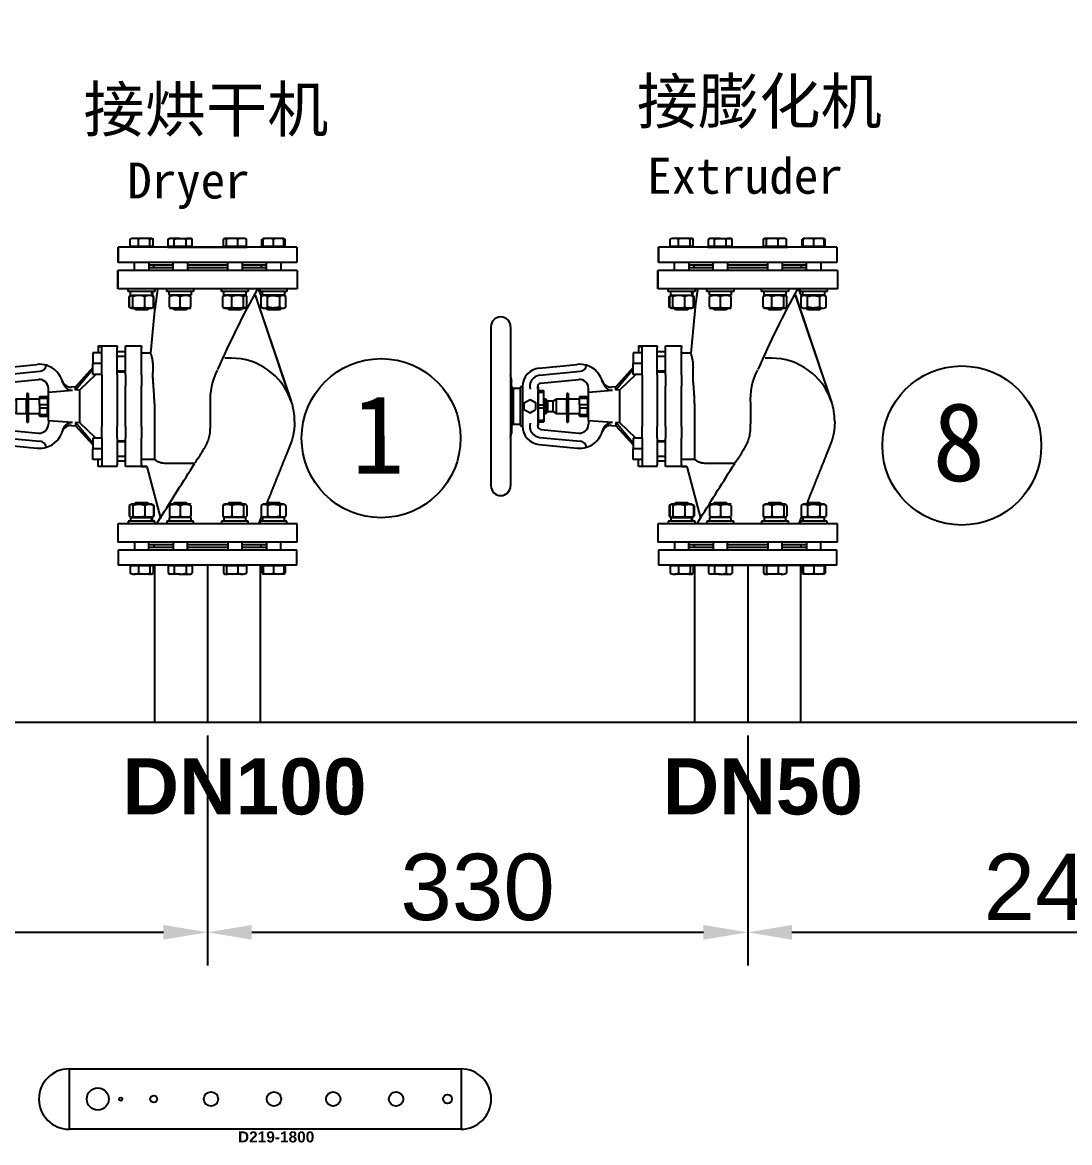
# Model space of a CAD drawing. Extents: x -681219 to -550379, y -242630 to -158199.
# Drawn here: x -663761 to -659022, y -169611 to -164543 of the extents above; entities that cross this region are included whole.
import ezdxf
from ezdxf.enums import TextEntityAlignment as Align

# ---------------------------------------------------------------- set-up
doc = ezdxf.new("R2010")
doc.units = 0
doc.header["$LTSCALE"] = 1000
doc.layers.get('0').update_dxf_attribs({"linetype": 'CONTINUOUS'})
doc.layers.get('Defpoints').update_dxf_attribs({"linetype": 'CONTINUOUS'})
for name, color, linetype in [('______', 7, 'CONTINUOUS'), ('TEXT', 7, 'CONTINUOUS'), ('标注', 255, 'CONTINUOUS')]:
    doc.layers.add(name, color=color, linetype=linetype)
doc.styles.add('HZ', font='SIMPLEX.shx', dxfattribs={"width": 0.7, "height": 120, "bigfont": 'HZTXT.shx'})
doc.styles.add('SEACAD_Arial', font='arial.ttf')
doc.styles.add('SEACAD_ArialB', font='arialbd.ttf')
doc.dimstyles.get("Standard").update_dxf_attribs({"dimtxt": 0.18, "dimasz": 0.18, "dimexe": 0.18, "dimexo": 0.0625, "dimgap": 0.09, "dimtad": 0, "dimtih": 1, "dimtoh": 1, "dimdec": 4, "dimzin": 0, "dimdsep": 46, "dimtxsty": 'Standard', "dimcen": 0.09, "dimadec": 0, "dimazin": 0, "dimtfac": 1, "dimtdec": 4, "dimtofl": 0, "dimtmove": 0, "dimatfit": 3, "dimfxl": 0, "dimtolj": 1, "dimtzin": 0, "dimarcsym": 0})
doc.dimstyles.new('机械50', dxfattribs={"dimscale": 0, "dimtxt": 3, "dimasz": 90, "dimexe": 150, "dimexo": 60, "dimgap": 25, "dimtad": 1, "dimtoh": 1, "dimdec": 0, "dimzin": 0, "dimdsep": 46, "dimtxsty": 'HZ', "dimcen": 0.09, "dimclrd": 256, "dimclre": 256, "dimclrt": 256, "dimadec": 0, "dimazin": 0, "dimtfac": 1, "dimtdec": 0, "dimtofl": 0, "dimtmove": 0, "dimatfit": 3, "dimfxl": 0, "dimtolj": 1, "dimtzin": 0, "dimlwd": 25, "dimlwe": 25, "dimarcsym": 0})

# ---------------------------------------------------------------- blocks, each defined once
blk = doc.blocks.new('FQG5')
at = {"color": 1}
for p, q in [((-290415.1, -68660.6), (-288641.1, -68660.6)), ((-290415.1, -68660.6), (-290415.1, -68933.6)), ((-288641.1, -68660.6), (-288641.1, -68933.6)), ((-288641.1, -68933.6), (-290415.1, -68933.6))]:
    blk.add_line(p, q, dxfattribs=at)
for centre, radius in [((-290284.9, -68797.1), 50), ((-289772.6, -68797.1), 32.5), ((-289487.9, -68797.1), 32.5), ((-289219.7, -68797.1), 32.5), ((-288935, -68797.1), 32.5), ((-290181.4, -68797.1), 7.5), ((-290031.9, -68797.1), 16), ((-288702.2, -68797.1), 20)]:
    blk.add_circle(centre, radius, dxfattribs=at)
for centre, start, end in [((-290415.1, -68797.1), 90, 270), ((-288641.1, -68797.1), 270, 90)]:
    blk.add_arc(centre, 136.5, start, end, dxfattribs=at)
at = {"color": 1, "style": 'SEACAD_ArialB'}
blk.add_attdef('分汽缸', (-289650.8, -68993.5), '', height=50, dxfattribs=at)
blk = doc.blocks.new('*D35')
at = {"layer": 'Defpoints', "color": 0, "transparency": 16777216}
for p in [(-662923.6, -167709.3), (-665691.8, -167836.5), (-662923.6, -168660.1)]:
    blk.add_point(p, dxfattribs=at)
at = {"layer": '标注', "color": 2, "lineweight": 25, "transparency": 16777216}
for p, q in [((-662923.6, -167769.3), (-662923.6, -168810.1)), ((-665691.8, -167896.5), (-665691.8, -168810.1)), ((-665491.8, -168660.1), (-663123.6, -168660.1))]:
    blk.add_line(p, q, dxfattribs=at)
at = {"layer": '标注', "color": 2, "transparency": 16777216}
for points in [[(-665491.8, -168626.8), (-665491.8, -168693.4), (-665691.8, -168660.1)], [(-663123.6, -168626.8), (-663123.6, -168693.4), (-662923.6, -168660.1)]]:
    blk.add_solid(points, dxfattribs=at)
at = {"layer": '标注', "color": 2, "transparency": 16777216, "insert": (-664307.7, -168456.9), "char_height": 300, "attachment_point": 5, "style": 'SEACAD_Arial'}
blk.add_mtext('\\A1;290', dxfattribs=at)
blk = doc.blocks.new('*D36')
at = {"layer": 'Defpoints', "color": 0, "transparency": 16777216}
for p in [(-662923.6, -167709.3), (-660479.1, -167709.3), (-660479.1, -168660.1)]:
    blk.add_point(p, dxfattribs=at)
at = {"layer": '标注', "color": 2, "lineweight": 25, "transparency": 16777216}
for p, q in [((-662923.6, -167769.3), (-662923.6, -168810.1)), ((-660479.1, -167769.3), (-660479.1, -168810.1)), ((-662723.6, -168660.1), (-660679.1, -168660.1))]:
    blk.add_line(p, q, dxfattribs=at)
at = {"layer": '标注', "color": 2, "transparency": 16777216}
for points in [[(-662723.6, -168626.8), (-662723.6, -168693.4), (-662923.6, -168660.1)], [(-660679.1, -168626.8), (-660679.1, -168693.4), (-660479.1, -168660.1)]]:
    blk.add_solid(points, dxfattribs=at)
at = {"layer": '标注', "color": 2, "transparency": 16777216, "insert": (-661701.4, -168456.8), "char_height": 300, "attachment_point": 5, "style": 'SEACAD_Arial'}
blk.add_mtext('\\A1;330', dxfattribs=at)
blk = doc.blocks.new('*D37')
at = {"layer": 'Defpoints', "color": 0, "transparency": 16777216}
for p in [(-660479.1, -167709.3), (-657644.4, -167709.3), (-657644.4, -168660.1)]:
    blk.add_point(p, dxfattribs=at)
at = {"layer": '标注', "color": 2, "lineweight": 25, "transparency": 16777216}
for p, q in [((-660479.1, -167769.3), (-660479.1, -168810.1)), ((-657644.4, -167769.3), (-657644.4, -168810.1)), ((-660279.1, -168660.1), (-657844.4, -168660.1))]:
    blk.add_line(p, q, dxfattribs=at)
at = {"layer": '标注', "color": 2, "transparency": 16777216}
for points in [[(-660279.1, -168626.8), (-660279.1, -168693.4), (-660479.1, -168660.1)], [(-657844.4, -168626.8), (-657844.4, -168693.4), (-657644.4, -168660.1)]]:
    blk.add_solid(points, dxfattribs=at)
at = {"layer": '标注', "color": 2, "transparency": 16777216, "insert": (-659061.8, -168456.9), "char_height": 300, "attachment_point": 5, "style": 'SEACAD_Arial'}
blk.add_mtext('\\A1;240', dxfattribs=at)
blk = doc.blocks.new('A$C6E4F0418')
at = {"layer": '______', "color": 0, "linetype": 'Continuous'}
for p, q in [((-219.3, 901.1), (-219.3, 921.7)), ((-157.4, 924.3), (-207.3, 924.3)), ((-195.4, 901.1), (-195.4, 921.7)), ((-162.8, 901.1), (-162.8, 921.7)), ((-154, 901.1), (-154, 921.7)), ((-111.1, 921.7), (-106.6, 924.3)), ((-111.1, 901.1), (-111.1, 921.7)), ((-77.3, 924.3), (-106.6, 924.3)), ((-94.2, 901.1), (-94.2, 921.7)), ((-77.3, 924.3), (-48.1, 924.3)), ((-60.4, 901.1), (-60.4, 921.7)), ((-48.1, 924.3), (-43.5, 921.7)), ((-43.5, 901.1), (-43.5, 921.7)), ((44.7, 901.1), (44.7, 921.7)), ((98, 924.3), (48.1, 924.3)), ((53.4, 901.1), (53.4, 921.7)), ((86.1, 901.1), (86.1, 921.7)), ((109.9, 901.1), (109.9, 921.7)), ((154, 901.1), (154, 921.7)), ((215.9, 924.3), (157.4, 924.3)), ((157.4, 924.3), (157.4, 921.7)), ((157.4, 901.1), (157.4, 921.7)), ((186.7, 901.1), (186.7, 921.7)), ((215.9, 921.7), (215.9, 924.3)), ((215.9, 901.1), (215.9, 921.7)), ((219.3, 901.1), (219.3, 921.7)), ((-252.6, 899.1), (-252.6, 856.1)), ((252.6, 899.1), (-252.6, 899.1)), ((-252.6, 856.1), (-252.6, 899.1)), ((-195.4, 901.1), (-219.3, 901.1)), ((-215.1, 899.1), (-215.1, 901.1)), ((-162.8, 901.1), (-195.4, 901.1)), ((-154, 901.1), (-162.8, 901.1)), ((-158.2, 901.1), (-158.2, 899.1)), ((-112.4, 899.1), (112.4, 899.1)), ((-94.2, 901.1), (-111.1, 901.1)), ((-105.7, 899.1), (-105.7, 901.1)), ((-60.4, 901.1), (-94.2, 901.1)), ((-43.5, 901.1), (-60.4, 901.1)), ((-48.9, 901.1), (-48.9, 899.1)), ((53.4, 901.1), (44.7, 901.1)), ((48.9, 899.1), (48.9, 901.1)), ((86.1, 901.1), (53.4, 901.1)), ((109.9, 901.1), (86.1, 901.1)), ((105.7, 901.1), (105.7, 899.1)), ((157.4, 901.1), (154, 901.1)), ((186.7, 901.1), (157.4, 901.1)), ((158.2, 899.1), (158.2, 901.1)), ((215.9, 901.1), (186.7, 901.1)), ((215.1, 901.1), (215.1, 899.1)), ((219.3, 901.1), (215.9, 901.1)), ((252.6, 899.1), (252.6, 856.1)), ((252.6, 856.1), (-252.6, 856.1)), ((-206.9, 833.4), (-206.9, 856.1)), ((-166.5, 856.1), (-166.5, 833.4)), ((-97.5, 833.4), (-97.5, 856.1)), ((-57.1, 856.1), (-57.1, 833.4)), ((57.1, 833.4), (57.1, 856.1)), ((97.5, 856.1), (97.5, 833.4)), ((166.5, 833.4), (166.5, 856.1)), ((206.9, 856.1), (206.9, 833.4)), ((-253.8, 833.4), (-253.8, 781.6)), ((253.8, 833.4), (-253.8, 833.4)), ((-253.8, 781.6), (-253.8, 833.4)), ((-97.5, 848.6), (-166.5, 848.6)), ((-97.5, 841), (-166.5, 841)), ((-151.5, 841), (-151.5, 848.6)), ((57.1, 848.6), (-57.1, 848.6)), ((57.1, 841), (-57.1, 841)), ((166.5, 848.6), (97.5, 848.6)), ((166.5, 841), (97.5, 841)), ((151.5, 848.6), (151.5, 841)), ((253.8, 833.4), (253.8, 781.6)), ((253.8, 781.6), (-253.8, 781.6)), ((-224.5, 774.1), (-224.5, 781.6)), ((-148.8, 774.1), (-224.5, 774.1)), ((-221.7, 759.9), (-218.4, 761.8)), ((-218.4, 761.8), (-215.1, 763.7)), ((-217.5, 763.7), (-217.5, 774.1)), ((-217.5, 763.7), (-156.2, 763.7)), ((-158.2, 763.7), (-155, 761.8)), ((-156.2, 763.7), (-156, 763.7)), ((-155.9, 774.1), (-155.9, 766.2)), ((-155.9, 766.2), (-155.9, 763.7)), ((-153.8, 761.1), (-151.7, 759.9)), ((-148.8, 781.6), (-148.8, 774.1)), ((-115.2, 774.1), (-115.2, 781.6)), ((-39.4, 774.1), (-115.2, 774.1)), ((-108.1, 763.7), (-108.1, 774.1)), ((-46.5, 763.7), (-108.1, 763.7)), ((-107.6, 762.6), (-105.7, 763.7)), ((-48.9, 763.7), (-47, 762.6)), ((-46.5, 774.1), (-46.5, 763.7)), ((-39.4, 781.6), (-39.4, 774.1)), ((39.4, 774.1), (39.4, 781.6)), ((115.2, 774.1), (39.4, 774.1)), ((45.7, 761.9), (48.9, 763.7)), ((46.5, 763.7), (46.5, 774.1)), ((108.1, 763.7), (46.5, 763.7)), ((105.7, 763.7), (108.9, 761.9)), ((108.1, 774.1), (108.1, 763.7)), ((115.2, 781.6), (115.2, 774.1)), ((134.9, 763.6), (236.4, 464)), ((236.8, 464.1), (135.3, 763.6)), ((148.8, 774.1), (148.8, 781.6)), ((224.5, 774.1), (148.8, 774.1)), ((151.7, 759.9), (158.2, 763.7)), ((155.9, 763.7), (155.9, 774.1)), ((217.5, 763.7), (155.9, 763.7)), ((215.1, 763.7), (221.7, 759.9)), ((217.5, 774.1), (217.5, 763.7)), ((224.5, 781.6), (224.5, 774.1)), ((-221.7, 730.1), (-221.7, 759.9)), ((-218.3, 728.2), (-221.7, 730.1)), ((-220.5, 730.1), (-220.5, 759.9)), ((-211.4, 730.1), (-211.4, 759.9)), ((-177.6, 730.1), (-177.6, 759.9)), ((-147.9, 740.2), (-161.2, 599.8)), ((-151.7, 730.1), (-153.8, 728.9)), ((-152.9, 730.1), (-152.9, 759.9)), ((-151.7, 730.1), (-151.7, 759.9)), ((-107.6, 730.1), (-107.6, 759.9)), ((-77.3, 730.1), (-77.3, 759.9)), ((-47, 730.1), (-47, 759.9)), ((43.5, 730.1), (43.5, 759.9)), ((68.3, 730.1), (68.3, 759.9)), ((102.1, 730.1), (102.1, 759.9)), ((111.1, 730.1), (111.1, 759.9)), ((151.7, 730.1), (151.7, 759.9)), ((158.2, 726.3), (151.7, 730.1)), ((169.2, 730.1), (169.2, 759.9)), ((204.2, 730.1), (204.2, 759.9)), ((221.7, 730.1), (215.1, 726.3)), ((221.7, 730.1), (221.7, 759.9)), ((-215.1, 726.3), (-218.3, 728.2)), ((-158.2, 726.3), (-215.1, 726.3)), ((-206.9, 725.1), (-206.9, 726.3)), ((-166.5, 725.1), (-206.9, 725.1)), ((-204, 722.3), (-206.9, 725.1)), ((-169.3, 722.3), (-204, 722.3)), ((-166.5, 725.1), (-169.3, 722.3)), ((-166.5, 726.3), (-166.5, 725.1)), ((-155.1, 728.2), (-158.2, 726.3)), ((-105.7, 726.3), (-107.6, 727.4)), ((-48.9, 726.3), (-105.7, 726.3)), ((-97.5, 725.1), (-97.5, 726.3)), ((-57.1, 725.1), (-97.5, 725.1)), ((-94.7, 722.3), (-97.5, 725.1)), ((-59.9, 722.3), (-94.7, 722.3)), ((-57.1, 725.1), (-59.9, 722.3)), ((-57.1, 726.3), (-57.1, 725.1)), ((-47, 727.4), (-48.9, 726.3)), ((48.9, 726.3), (45.6, 728.2)), ((105.7, 726.3), (48.9, 726.3)), ((57.1, 725.1), (57.1, 726.3)), ((97.5, 725.1), (57.1, 725.1)), ((59.9, 722.3), (57.1, 725.1)), ((94.7, 722.3), (59.9, 722.3)), ((97.5, 725.1), (94.7, 722.3)), ((97.5, 726.3), (97.5, 725.1)), ((109, 728.2), (105.7, 726.3)), ((215.1, 726.3), (158.2, 726.3)), ((166.5, 725.1), (166.5, 726.3)), ((206.9, 725.1), (166.5, 725.1)), ((169.3, 722.3), (166.5, 725.1)), ((204, 722.3), (169.3, 722.3)), ((206.9, 725.1), (204, 722.3)), ((206.9, 726.3), (206.9, 725.1)), ((-726.1, 674.3), (-726.1, 224.8)), ((-670.5, 674.3), (-670.5, 224.8)), ((-308.9, 620.1), (-255.8, 620.1)), ((-308.9, 620.1), (-308.9, 619)), ((-308.9, 619), (-298.8, 619)), ((-308.9, 619), (-308.9, 600.4)), ((-298.8, 615.5), (-298.8, 619)), ((-298.8, 538.7), (-298.8, 615.5)), ((-255.8, 620.1), (-255.8, 615.5)), ((-255.8, 538.7), (-255.8, 615.5)), ((-232.3, 603.6), (-255.8, 603.6)), ((-232.3, 620.1), (-186.9, 620.1)), ((-232.3, 615.5), (-232.3, 620.1)), ((-232.3, 538.7), (-232.3, 615.5)), ((-186.9, 620.1), (-186.9, 615.5)), ((-186.9, 538.7), (-186.9, 615.5)), ((-298.8, 600.4), (-324, 600.4)), ((-324, 600.4), (-324, 570.1)), ((-232.3, 590.3), (-255.8, 590.3)), ((-161.2, 599.8), (-186.9, 599.8)), ((66.9, 585.5), (49.3, 585.5)), ((-589.6, 557.5), (-482.1, 567.9)), ((-587.7, 537.4), (-473.9, 548.4)), ((-324, 559), (-373.1, 504.4)), ((-324, 554), (-373.1, 495.3)), ((-316.1, 539.8), (-361.4, 496.1)), ((-298.8, 570.1), (-324, 570.1)), ((-324, 539.8), (-324, 570.1)), ((-298.8, 539.8), (-324, 539.8)), ((-298.8, 538.7), (-298.8, 506.8)), ((-255.8, 549.9), (-232.3, 549.9)), ((-255.8, 547.1), (-232.3, 547.1)), ((-255.8, 538.7), (-255.8, 506.8)), ((-232.3, 538.7), (-232.3, 506.8)), ((-186.9, 538.7), (-186.9, 506.8)), ((-668, 525.8), (-670.5, 537.7)), ((-670.5, 532), (-668, 519.6)), ((-670.5, 519), (-668, 519)), ((-668, 519.6), (-668, 525.8)), ((-668, 519), (-668, 519.6)), ((-668, 479.8), (-668, 519)), ((-585.5, 514.8), (-478, 525.2)), ((-670.5, 479.8), (-668, 479.8)), ((-662.9, 500.1), (-668, 505.1)), ((-668, 479.8), (-668, 479.8)), ((-668, 479.8), (-668, 419.3)), ((-662.9, 500.1), (-662.9, 399)), ((-642.2, 500.1), (-662.9, 500.1)), ((-637.2, 506.4), (-642.2, 503.7)), ((-642.2, 395.4), (-642.2, 503.7)), ((-637.2, 506.4), (-637.2, 392.7)), ((-593.5, 505.6), (-593.5, 506.4)), ((-593.5, 495.4), (-593.5, 403.7)), ((-591.9, 398.2), (-591.9, 500.9)), ((-591.9, 493.7), (-576.7, 493.7)), ((-591.9, 489.2), (-576.7, 489.2)), ((-576.7, 489.2), (-576.7, 493.7)), ((-576.7, 454.1), (-576.7, 489.2)), ((-511.2, 485.8), (-511.2, 484)), ((-507.4, 485.8), (-511.2, 485.8)), ((-511.2, 484), (-511.2, 404.3)), ((-507.4, 485.8), (-507.4, 484)), ((-507.4, 484), (-507.4, 404.3)), ((-475.5, 477.3), (-475.5, 472.5)), ((-475.5, 477.3), (-452.8, 477.3)), ((-452.8, 477.3), (-452.8, 472.5)), ((-450.3, 477.3), (-452.8, 477.3)), ((-450.3, 489.9), (-450.3, 500.1)), ((-450.3, 489.9), (-382, 494.7)), ((-450.3, 409.1), (-450.3, 489.9)), ((-373.1, 504.4), (-385.3, 503.7)), ((-373.1, 495.3), (-373.1, 504.4)), ((-361.4, 496.1), (-373.1, 495.3)), ((-361.4, 403), (-361.4, 496.1)), ((-298.8, 506.8), (-298.8, 392.3)), ((-255.8, 506.8), (-255.8, 392.3)), ((-232.3, 392.3), (-232.3, 506.8)), ((-186.9, 392.3), (-186.9, 506.8)), ((-632, 459), (-615.6, 468.5)), ((-632, 440.1), (-632, 459)), ((-615.6, 468.5), (-599.1, 459)), ((-599.1, 440.1), (-599.1, 459)), ((-591.9, 454.1), (-576.7, 454.1)), ((-591.9, 445), (-576.7, 445)), ((-571.1, 469.7), (-576.7, 469.7)), ((-576.7, 454.1), (-576.7, 445)), ((-576.7, 445), (-576.7, 409.9)), ((-571.1, 429.3), (-571.1, 469.7)), ((-565.4, 464.1), (-571.1, 469.7)), ((-565.4, 435), (-565.4, 464.1)), ((-550.6, 464.1), (-565.4, 464.1)), ((-540.8, 469.7), (-550.6, 464.1)), ((-550.6, 435), (-550.6, 464.1)), ((-540.8, 429.3), (-540.8, 469.7)), ((-511.6, 469.7), (-540.8, 469.7)), ((-511.6, 429.3), (-511.6, 469.7)), ((-511.2, 466), (-511.6, 466)), ((-475.5, 469.7), (-507.4, 469.7)), ((-475.5, 454.4), (-475.5, 472.5)), ((-475.5, 472.5), (-452.8, 472.5)), ((-475.5, 454.4), (-475.5, 444.7)), ((-475.5, 454.4), (-452.8, 454.4)), ((-475.5, 444.7), (-475.5, 426.6)), ((-475.5, 444.7), (-452.8, 444.7)), ((-452.8, 472.5), (-452.8, 463.4)), ((-452.8, 463.4), (-452.8, 454.4)), ((-452.8, 454.4), (-452.8, 444.7)), ((-452.8, 435.7), (-452.8, 444.7)), ((-150.3, 457.6), (-150.3, 299.6)), ((7.6, 456.3), (7.6, 405.7)), ((-670.5, 419.2), (-668, 419.2)), ((-668, 419.2), (-668, 419.3)), ((-668, 419.2), (-668, 380.1)), ((-632, 440.1), (-615.6, 430.6)), ((-615.6, 430.6), (-599.1, 440.1)), ((-576.7, 429.3), (-571.1, 429.3)), ((-571.1, 429.3), (-565.4, 435)), ((-565.4, 435), (-550.6, 435)), ((-550.6, 435), (-540.8, 429.3)), ((-540.8, 429.3), (-511.6, 429.3)), ((-511.6, 433.1), (-511.2, 433.1)), ((-507.4, 429.3), (-475.5, 429.3)), ((-475.5, 421.8), (-475.5, 426.6)), ((-475.5, 426.6), (-452.8, 426.6)), ((-475.5, 421.8), (-452.8, 421.8)), ((-452.8, 426.6), (-452.8, 435.7)), ((-452.8, 421.8), (-452.8, 426.6)), ((-452.8, 421.8), (-450.3, 421.8)), ((-670.5, 380.1), (-668, 380.1)), ((-668, 394), (-662.9, 399)), ((-668, 380.1), (-668, 379.5)), ((-662.9, 399), (-642.2, 399)), ((-642.2, 395.4), (-637.2, 392.7)), ((-593.5, 401.5), (-593.4, 400.5)), ((-593.5, 393.5), (-593.5, 392.7)), ((-591.9, 409.9), (-576.7, 409.9)), ((-591.9, 405.3), (-576.7, 405.3)), ((-585.5, 384.3), (-478, 373.9)), ((-576.7, 409.9), (-576.7, 405.3)), ((-511.2, 404.3), (-507.4, 404.3)), ((-450.3, 409.1), (-382, 404.4)), ((-450.3, 409.1), (-450.3, 399)), ((-385.3, 395.3), (-373.1, 394.6)), ((-361.4, 403), (-373.1, 403.8)), ((-324, 345.1), (-373.1, 403.8)), ((-373.1, 403.8), (-373.1, 394.6)), ((-373.1, 394.6), (-324, 340.1)), ((-316.1, 359.3), (-361.4, 403)), ((-298.8, 360.4), (-298.8, 392.3)), ((-255.8, 360.4), (-255.8, 392.3)), ((-232.3, 392.3), (-232.3, 360.4)), ((-186.9, 392.3), (-186.9, 360.4)), ((-670.5, 367.1), (-668, 379.5)), ((-670.5, 361.4), (-668, 373.2)), ((-668, 379.5), (-668, 373.2)), ((-587.7, 361.7), (-473.9, 350.7)), ((-324, 359.3), (-324, 329)), ((-298.8, 359.3), (-324, 359.3)), ((-298.8, 360.4), (-298.8, 283.6)), ((-255.8, 360.4), (-255.8, 283.6)), ((-255.8, 352), (-232.3, 352)), ((-232.3, 349.2), (-255.8, 349.2)), ((-232.3, 283.6), (-232.3, 360.4)), ((-186.9, 283.6), (-186.9, 360.4)), ((-589.6, 341.6), (-482.1, 331.2)), ((-298.8, 329), (-324, 329)), ((-324, 298.7), (-324, 329)), ((-298.8, 298.7), (-324, 298.7)), ((-308.9, 280.1), (-308.9, 298.7)), ((-255.8, 308.8), (-232.3, 308.8)), ((-255.8, 295.5), (-232.3, 295.5)), ((-186.9, 299.6), (-150.3, 299.6)), ((-36.5, 288.2), (-121.2, 288.2)), ((-308.9, 278.9), (-308.9, 280.1)), ((-308.9, 280.1), (-298.8, 280.1)), ((-255.8, 278.9), (-308.9, 278.9)), ((-298.8, 283.6), (-298.8, 280.1)), ((-255.8, 278.9), (-255.8, 283.6)), ((-232.3, 278.9), (-232.3, 283.6)), ((-171.7, 278.9), (-232.3, 278.9)), ((-186.9, 283.6), (-186.9, 279.3)), ((-186.9, 279.3), (-171.8, 279.3)), ((-171.8, 279.3), (-133.5, 133.6)), ((-218.3, 170.9), (-221.7, 168.9)), ((-221.7, 168.9), (-221.7, 139.2)), ((-220.5, 168.9), (-220.5, 139.2)), ((-215.1, 172.7), (-218.3, 170.9)), ((-158.2, 172.7), (-215.1, 172.7)), ((-211.4, 168.9), (-211.4, 139.2)), ((-204, 176.8), (-206.9, 174)), ((-166.5, 174), (-206.9, 174)), ((-206.9, 174), (-206.9, 172.7)), ((-169.3, 176.8), (-204, 176.8)), ((-177.6, 168.9), (-177.6, 139.2)), ((-166.5, 174), (-169.3, 176.8)), ((-166.5, 172.7), (-166.5, 174)), ((-155.1, 170.9), (-158.2, 172.7)), ((-151.7, 168.9), (-153.8, 170.2)), ((-152.9, 168.9), (-152.9, 139.2)), ((-151.7, 168.9), (-151.7, 139.2)), ((-105.7, 172.7), (-107.6, 171.7)), ((-107.6, 168.9), (-107.6, 139.2)), ((-48.9, 172.7), (-105.7, 172.7)), ((-94.7, 176.8), (-97.5, 174)), ((-57.1, 174), (-97.5, 174)), ((-97.5, 174), (-97.5, 172.7)), ((-59.9, 176.8), (-94.7, 176.8)), ((-77.3, 168.9), (-77.3, 139.2)), ((-57.1, 174), (-59.9, 176.8)), ((-57.1, 172.7), (-57.1, 174)), ((-47, 171.7), (-48.9, 172.7)), ((-47, 168.9), (-47, 139.2)), ((43.5, 168.9), (43.5, 139.2)), ((48.9, 172.7), (45.6, 170.8)), ((105.7, 172.7), (48.9, 172.7)), ((59.9, 176.8), (57.1, 174)), ((97.5, 174), (57.1, 174)), ((57.1, 174), (57.1, 172.7)), ((94.7, 176.8), (59.9, 176.8)), ((68.3, 168.9), (68.3, 139.2)), ((97.5, 174), (94.7, 176.8)), ((97.5, 172.7), (97.5, 174)), ((102.1, 168.9), (102.1, 139.2)), ((109, 170.8), (105.7, 172.7)), ((111.1, 168.9), (111.1, 139.2)), ((158.2, 172.7), (151.7, 168.9)), ((151.7, 168.9), (151.7, 139.2)), ((215.1, 172.7), (158.2, 172.7)), ((169.3, 176.8), (166.5, 174)), ((206.9, 174), (166.5, 174)), ((166.5, 174), (166.5, 172.7)), ((169.2, 168.9), (169.2, 139.2)), ((204, 176.8), (169.3, 176.8)), ((206.9, 174), (204, 176.8)), ((204.2, 168.9), (204.2, 139.2)), ((206.9, 172.7), (206.9, 174)), ((221.7, 168.9), (215.1, 172.7)), ((221.7, 168.9), (221.7, 139.2)), ((-221.7, 139.2), (-218.4, 137.3)), ((-218.4, 137.3), (-215.1, 135.4)), ((-217.5, 135.4), (-156.2, 135.4)), ((-217.5, 135.4), (-217.5, 125)), ((-158.2, 135.4), (-155, 137.3)), ((-156.2, 135.4), (-156, 135.4)), ((-155.9, 132.9), (-155.9, 135.4)), ((-155.9, 125), (-155.9, 132.9)), ((-153.8, 138), (-151.7, 139.2)), ((-133.6, 133.9), (-144, 117.4)), ((-46.5, 135.4), (-108.1, 135.4)), ((-108.1, 135.4), (-108.1, 125)), ((-107.6, 136.5), (-105.7, 135.4)), ((-48.9, 135.4), (-47, 136.5)), ((-46.5, 125), (-46.5, 135.4)), ((45.7, 137.2), (48.9, 135.4)), ((108.1, 135.4), (46.5, 135.4)), ((46.5, 135.4), (46.5, 125)), ((105.7, 135.4), (108.9, 137.2)), ((108.1, 125), (108.1, 135.4)), ((151.7, 139.2), (158.2, 135.4)), ((217.5, 135.4), (155.9, 135.4)), ((155.9, 135.4), (155.9, 125)), ((215.1, 135.4), (221.7, 139.2)), ((217.5, 125), (217.5, 135.4)), ((253.8, 117.4), (-253.8, 117.4)), ((-253.8, 117.4), (-253.8, 65.7)), ((-148.8, 125), (-224.5, 125)), ((-224.5, 125), (-224.5, 117.4)), ((-148.8, 117.4), (-148.8, 125)), ((-39.4, 125), (-115.2, 125)), ((-115.2, 125), (-115.2, 117.4)), ((-39.4, 117.4), (-39.4, 125)), ((115.2, 125), (39.4, 125)), ((39.4, 125), (39.4, 117.4)), ((115.2, 117.4), (115.2, 125)), ((224.5, 125), (148.8, 125)), ((148.8, 125), (148.8, 117.4)), ((224.5, 117.4), (224.5, 125)), ((253.8, 65.7), (253.8, 117.4)), ((253.8, 65.7), (-253.8, 65.7)), ((-206.9, 65.7), (-206.9, 42.9)), ((-166.5, 42.9), (-166.5, 65.7)), ((-97.5, 65.7), (-97.5, 42.9)), ((-57.1, 42.9), (-57.1, 65.7)), ((57.1, 65.7), (57.1, 42.9)), ((97.5, 42.9), (97.5, 65.7)), ((166.5, 65.7), (166.5, 42.9)), ((206.9, 42.9), (206.9, 65.7)), ((252.6, 42.9), (-252.6, 42.9)), ((-252.6, 42.9), (-252.6, 0)), ((-97.5, 58.1), (-166.5, 58.1)), ((-97.5, 50.5), (-166.5, 50.5)), ((-151.5, 58.1), (-151.5, 50.5)), ((57.1, 58.1), (-57.1, 58.1)), ((57.1, 50.5), (-57.1, 50.5)), ((166.5, 58.1), (97.5, 58.1)), ((166.5, 50.5), (97.5, 50.5)), ((151.5, 50.5), (151.5, 58.1)), ((252.6, 0), (252.6, 42.9)), ((252.6, 0), (-252.6, 0)), ((-215.1, 0), (-215.1, -2)), ((-158.2, -2), (-158.2, 0)), ((-105.7, 0), (-105.7, -2)), ((-48.9, -2), (-48.9, 0)), ((48.9, 0), (48.9, -2)), ((105.7, -2), (105.7, 0)), ((158.2, 0), (158.2, -2)), ((215.1, -2), (215.1, 0)), ((-219.3, -2), (-219.3, -22.6)), ((-195.4, -2), (-219.3, -2)), ((-157.4, -25.3), (-207.3, -25.3)), ((-162.8, -2), (-195.4, -2)), ((-195.4, -2), (-195.4, -22.6)), ((-154, -2), (-162.8, -2)), ((-162.8, -2), (-162.8, -22.6)), ((-154, -2), (-154, -22.6)), ((-94.2, -2), (-111.1, -2)), ((-111.1, -2), (-111.1, -22.6)), ((-111.1, -22.6), (-106.6, -25.3)), ((-77.3, -25.3), (-106.6, -25.3)), ((-94.2, -2), (-94.2, -22.6)), ((-60.4, -2), (-94.2, -2)), ((-77.3, -25.3), (-48.1, -25.3)), ((-43.5, -2), (-60.4, -2)), ((-60.4, -2), (-60.4, -22.6)), ((-48.1, -25.3), (-43.5, -22.6)), ((-43.5, -2), (-43.5, -22.6)), ((53.4, -2), (44.7, -2)), ((44.7, -2), (44.7, -22.6)), ((98, -25.3), (48.1, -25.3)), ((86.1, -2), (53.4, -2)), ((53.4, -2), (53.4, -22.6)), ((86.1, -2), (86.1, -22.6)), ((109.9, -2), (86.1, -2)), ((109.9, -2), (109.9, -22.6)), ((157.4, -2), (154, -2)), ((154, -2), (154, -22.6)), ((186.7, -2), (157.4, -2)), ((157.4, -2), (157.4, -22.6)), ((157.4, -25.3), (157.4, -22.6)), ((215.9, -25.3), (157.4, -25.3)), ((215.9, -2), (186.7, -2)), ((186.7, -2), (186.7, -22.6)), ((219.3, -2), (215.9, -2)), ((215.9, -2), (215.9, -22.6)), ((215.9, -22.6), (215.9, -25.3)), ((219.3, -2), (219.3, -22.6))]:
    blk.add_line(p, q, dxfattribs=at)
for centre, radius, start, end in [((-206.8, 893), 31.3, 91.087, 113.5957), ((-207.8, 893.5), 30.8, 66.2209, 89.0963), ((-179.1, 871.7), 52.6, 71.9475, 108.051), ((-166.5, 893.5), 30.8, 66.2209, 89.0963), ((-102.7, 909.2), 15.1, 56.0427, 123.9602), ((-52, 909.2), 15.1, 56.04, 123.9571), ((57.2, 893), 31.3, 91.087, 113.5957), ((69.7, 871.7), 52.6, 71.949, 108.0525), ((98.6, 893), 31.3, 91.087, 113.5957), ((97.5, 893.5), 30.8, 66.2209, 89.0963), ((166.5, 893.5), 30.8, 107.1845, 113.7791), ((172, 881.7), 42.6, 69.9145, 110.0839), ((201.3, 881.7), 42.6, 69.9161, 110.0856), ((206.8, 893), 31.3, 66.4043, 72.9607), ((-194.5, 708.1), 54.5, 71.949, 108.0525), ((-165.2, 732.7), 29.9, 65.5536, 114.4464), ((1256.9, 561.2), 1415.4, 171.0379, 174.4174), ((-92.5, 718.5), 44.1, 69.9145, 110.0839), ((-62.2, 718.5), 44.1, 69.9161, 110.0856), ((2555.5, -552.7), 2758.5, 151.0719, 156.3562), ((55.9, 732.7), 29.9, 65.5536, 114.4464), ((85.2, 708.1), 54.5, 71.9475, 108.051), ((160.4, 746.9), 15.7, 56.0427, 123.9602), ((212.9, 746.9), 15.7, 56.04, 123.9571), ((-194.5, 782), 54.5, 251.9475, 288.051), ((-165.2, 757.4), 29.9, 245.5536, 294.4464), ((-92.5, 771.6), 44.1, 249.9161, 290.0856), ((-62.2, 771.6), 44.1, 249.9145, 290.0839), ((55.9, 757.4), 29.9, 245.5536, 294.4464), ((85.2, 782), 54.5, 251.949, 288.0525), ((160.4, 743.1), 15.7, 236.04, 303.9571), ((212.9, 743.1), 15.7, 236.0427, 303.9602), ((-698.3, 674.3), 27.8, 0, 180), ((66.9, 406.6), 178.9, 18.7173, 90), ((-584.7, 506), 51.8, 95.5272, 180.8513), ((-475.6, 500.1), 68.2, 73.2108, 95.5272), ((-475.8, 568.5), 20.2, 275.5272, 350.8849), ((-475.6, 500.1), 68.2, 14.2522, 73.2108), ((193.1, 467.4), 185.9, 152.8851, 183.5277), ((-584.7, 506), 31.6, 95.5272, 195.389), ((-584.7, 506), 8.84, 95.5272, 186.8525), ((-475.6, 500.1), 25.3, 0, 95.5272), ((-386.7, 529), 25.3, 198.0218, 273.2522), ((-386.4, 529.1), 25.6, 207.6986, 273.2107), ((-386.4, 529.1), 25.6, 207.6987, 273.2105), ((-834.5, 479.2), 242.4, 5.6953, 6.1289), ((-584.7, 506), 8.84, 192.1162, 215.4832), ((-427.6, 483.3), 47, 25.6166, 25.7799), ((-427.8, 483.2), 47.2, 25.5918, 25.7542), ((66.9, 406.6), 179.3, 0.013, 18.7173), ((-584.7, 393.1), 51.8, 179.1487, 264.4728), ((-584.7, 393.1), 31.6, 164.611, 264.4728), ((-584.7, 393.1), 8.84, 173.1475, 264.4728), ((-834.5, 419.9), 242.4, 353.9134, 354.3047), ((-584.7, 393.1), 8.84, 144.5168, 167.8633), ((-475.6, 399), 25.3, 264.4728, 0), ((-475.6, 399), 68.2, 286.7892, 345.7478), ((-386.7, 370.1), 25.3, 86.748, 161.9777), ((-386.4, 369.9), 25.6, 86.7895, 152.3013), ((-386.4, 369.9), 25.6, 86.7893, 152.3014), ((-427.8, 415.9), 47.2, 334.2458, 334.4082), ((-427.6, 415.8), 47.1, 334.2271, 334.3903), ((-475.8, 330.5), 20.2, 9.1151, 84.4728), ((-475.6, 399), 68.2, 264.4728, 286.7892), ((125.4, 190.4), 189.2, 144.0656, 148.8522), ((-698.3, 224.8), 27.8, 180, 0), ((-194.5, 117.1), 54.5, 71.949, 108.0525), ((-165.2, 141.7), 29.9, 65.5536, 114.4464), ((-92.5, 127.5), 44.1, 69.9144, 110.0839), ((-62.2, 127.5), 44.1, 69.9161, 110.0855), ((55.9, 141.7), 29.9, 65.5536, 114.4464), ((85.2, 117.1), 54.5, 71.9475, 108.051), ((160.4, 156), 15.7, 56.0429, 123.96), ((212.9, 156), 15.7, 56.0398, 123.9573), ((-194.5, 191), 54.5, 251.9475, 288.051), ((-165.2, 166.4), 29.9, 245.5536, 294.4464), ((-92.5, 180.6), 44.1, 249.9161, 290.0855), ((-62.2, 180.6), 44.1, 249.9144, 290.0839), ((55.9, 166.4), 29.9, 245.5536, 294.4464), ((85.2, 191), 54.5, 251.949, 288.0525), ((160.4, 152.2), 15.7, 236.0398, 303.9573), ((212.9, 152.2), 15.7, 236.0429, 303.96), ((-206.8, 6.1), 31.3, 246.4043, 268.913), ((-207.8, 5.6), 30.8, 270.9037, 293.7791), ((-179.1, 27.4), 52.6, 251.949, 288.0525), ((-166.5, 5.6), 30.8, 270.9037, 293.7791), ((-102.7, -10.1), 15.1, 236.0398, 303.9573), ((-52, -10.1), 15.1, 236.0429, 303.96), ((57.2, 6.1), 31.3, 246.4043, 268.913), ((69.7, 27.4), 52.6, 251.9475, 288.051), ((98.6, 6.1), 31.3, 246.4043, 268.913), ((97.5, 5.6), 30.8, 270.9037, 293.7791), ((166.5, 5.6), 30.8, 246.2209, 252.8155), ((172, 17.4), 42.6, 249.9161, 290.0855), ((201.3, 17.4), 42.6, 249.9144, 290.0839), ((206.8, 6.1), 31.3, 287.0393, 293.5957)]:
    blk.add_arc(centre, radius, start, end, dxfattribs=at)
at = {"layer": '______', "color": 0, "linetype": 'Continuous', "extrusion": (0, 0, -1)}
for centre, start_param, end_param in [((-186.7, 765.2), 5.103506, 5.443678), ((-186.7, 772.6), 5.345207, 5.68538)]:
    blk.add_ellipse(centre, major_axis=(23.9, -23.9), ratio=0.812064, start_param=start_param, end_param=end_param, dxfattribs=at)
at = {"layer": '______', "color": 0, "linetype": 'Continuous'}
for centre, start_param, end_param in [((-186.7, 133.9), 5.103506, 5.443678), ((-186.7, 126.5), 5.345207, 5.68538)]:
    blk.add_ellipse(centre, major_axis=(23.9, 23.9), ratio=0.812064, start_param=start_param, end_param=end_param, dxfattribs=at)
for points, degree, knots in [([(-162.8, 921.7), (-162.1, 922.5), (-161.3, 923.2), (-159.9, 924.1), (-159.2, 924.3), (-158, 924.3), (-157.7, 924.3), (-156.9, 924), (-156.6, 923.9), (-155.5, 923.2), (-154.7, 922.5), (-154, 921.7)], 3, [0, 0, 0, 0, 0.25, 0.25, 0.5, 0.5, 0.625, 0.625, 0.75, 0.75, 1, 1, 1, 1]), ([(-94.2, 921.7), (-91.5, 922.5), (-88.6, 923.2), (-83, 924.1), (-80.2, 924.3), (-77.3, 924.3)], 3, [0, 0, 0, 0, 0.5, 0.5, 1, 1, 1, 1]), ([(-77.3, 924.3), (-75.9, 924.3), (-74.5, 924.3), (-71.6, 924), (-70.2, 923.9), (-65.9, 923.2), (-63.2, 922.5), (-60.4, 921.7)], 3, [0, 0, 0, 0, 0.25, 0.25, 0.5, 0.5, 1, 1, 1, 1]), ([(44.7, 921.7), (45.4, 922.5), (46.1, 923.2), (47.6, 924.1), (48.3, 924.3), (49.4, 924.3), (49.8, 924.3), (50.5, 924), (50.9, 923.9), (52, 923.2), (52.7, 922.5), (53.4, 921.7)], 3, [0, 0, 0, 0, 0.25, 0.25, 0.5, 0.5, 0.625, 0.625, 0.75, 0.75, 1, 1, 1, 1]), ([(-220.5, 759.9), (-219.7, 760.7), (-219, 761.4), (-217.5, 762.4), (-216.7, 762.6), (-215.6, 762.6), (-215.2, 762.6), (-214.4, 762.3), (-214, 762.1), (-212.9, 761.4), (-212.1, 760.7), (-211.4, 759.9)], 3, [0, 0, 0, 0, 0.25, 0.25, 0.5, 0.5, 0.625, 0.625, 0.75, 0.75, 1, 1, 1, 1]), ([(-152.9, 759.9), (-153.6, 760.7), (-154.3, 761.4), (-155.1, 761.9), (-155.2, 762), (-155.3, 762)], 3, [0, 0, 0, 0, 0.25, 0.25, 0.2677664, 0.2677664, 0.2677664, 0.2677664]), ([(45.9, 762), (45.9, 762), (45.8, 761.9), (45, 761.4), (44.3, 760.7), (43.5, 759.9)], 3, [0.7317444, 0.7317444, 0.7317444, 0.7317444, 0.75, 0.75, 1, 1, 1, 1]), ([(102.1, 759.9), (102.8, 760.7), (103.5, 761.4), (105.1, 762.4), (105.8, 762.6), (107, 762.6), (107.4, 762.6), (108.1, 762.3), (108.5, 762.1), (109.6, 761.4), (110.4, 760.7), (111.1, 759.9)], 3, [0, 0, 0, 0, 0.25, 0.25, 0.5, 0.5, 0.625, 0.625, 0.75, 0.75, 1, 1, 1, 1]), ([(169.2, 759.9), (172, 760.7), (174.9, 761.4), (180.8, 762.4), (183.7, 762.6), (188.1, 762.6), (189.6, 762.6), (192.6, 762.3), (194.1, 762.1), (198.5, 761.4), (201.3, 760.7), (204.2, 759.9)], 3, [0, 0, 0, 0, 0.25, 0.25, 0.5, 0.5, 0.625, 0.625, 0.75, 0.75, 1, 1, 1, 1]), ([(-211.4, 730.1), (-212.1, 729.3), (-212.9, 728.6), (-214.4, 727.7), (-215.2, 727.4), (-216.3, 727.4), (-216.7, 727.5), (-217.5, 727.7), (-217.8, 727.9), (-219, 728.6), (-219.7, 729.3), (-220.5, 730.1)], 3, [0, 0, 0, 0, 0.25, 0.25, 0.5, 0.5, 0.625, 0.625, 0.75, 0.75, 1, 1, 1, 1]), ([(-155.3, 728.1), (-155.2, 728.1), (-155.2, 728.1), (-154.3, 728.6), (-153.6, 729.3), (-152.9, 730.1)], 3, [0.7317444, 0.7317444, 0.7317444, 0.7317444, 0.75, 0.75, 1, 1, 1, 1]), ([(43.5, 730.1), (44.3, 729.3), (45, 728.6), (45.8, 728.1), (45.9, 728.1), (45.9, 728.1)], 3, [0, 0, 0, 0, 0.25, 0.25, 0.2677664, 0.2677664, 0.2677664, 0.2677664]), ([(111.1, 730.1), (110.4, 729.3), (109.6, 728.6), (108.1, 727.7), (107.4, 727.4), (106.2, 727.4), (105.8, 727.5), (105.1, 727.7), (104.7, 727.9), (103.6, 728.6), (102.8, 729.3), (102.1, 730.1)], 3, [0, 0, 0, 0, 0.25, 0.25, 0.5, 0.5, 0.625, 0.625, 0.75, 0.75, 1, 1, 1, 1]), ([(204.2, 730.1), (201.3, 729.3), (198.5, 728.6), (194.1, 727.9), (192.6, 727.7), (189.6, 727.5), (188.1, 727.4), (183.7, 727.4), (180.8, 727.7), (174.9, 728.6), (172, 729.3), (169.2, 730.1)], 3, [0, 0, 0, 0, 0.25, 0.25, 0.375, 0.375, 0.5, 0.5, 0.75, 0.75, 1, 1, 1, 1]), ([(-150.3, 457.6), (-150.3, 462.4), (-150.4, 467.2), (-150.7, 476.5), (-150.9, 481.2), (-151.5, 490.4), (-151.9, 494.9), (-152.4, 501.7), (-152.6, 503.9), (-152.9, 508.3), (-153.1, 510.5), (-153.6, 516.9), (-153.9, 521.1), (-154.3, 529.2), (-154.5, 533.2), (-154.5, 539), (-154.5, 540.9), (-154.4, 543.7), (-154.3, 544.7), (-154.2, 546.5), (-154.2, 547.4), (-153.8, 551.9), (-153.7, 555.3), (-153.7, 560.2), (-153.8, 561.8), (-153.9, 564.9), (-154, 566.4), (-154.2, 569.3), (-154.3, 570.7), (-154.6, 573.5), (-154.7, 574.8), (-155, 577.4), (-155.1, 578.7), (-155.5, 581), (-155.7, 582.2), (-156.3, 585.4), (-156.8, 587.3), (-157.7, 590.8), (-158.2, 592.4), (-158.9, 594.4), (-159.1, 595), (-159.5, 596.1), (-159.7, 596.6), (-160.3, 598), (-160.6, 598.7), (-161.1, 599.6), (-161.2, 599.8), (-161.2, 599.8)], 3, [0, 0, 0, 0, 0.0625, 0.0625, 0.125, 0.125, 0.1875, 0.1875, 0.21875, 0.21875, 0.25, 0.25, 0.3125, 0.3125, 0.375, 0.375, 0.40625, 0.40625, 0.421875, 0.421875, 0.4375, 0.4375, 0.5, 0.5, 0.53125, 0.53125, 0.5625, 0.5625, 0.59375, 0.59375, 0.625, 0.625, 0.65625, 0.65625, 0.6875, 0.6875, 0.75, 0.75, 0.8125, 0.8125, 0.84375, 0.84375, 0.875, 0.875, 0.9375, 0.9375, 1, 1, 1, 1]), ([(-409.5, 516.8), (-409.1, 515.3), (-408.6, 513.8), (-407.3, 510.9), (-406.6, 509.5), (-405.3, 507.4), (-404.9, 506.8), (-403.9, 505.5), (-403.4, 504.9), (-401.9, 503.1), (-400.7, 502), (-398.9, 500.4), (-398.3, 499.9), (-397, 499), (-396.3, 498.6), (-394.3, 497.4), (-392.9, 496.7), (-390.6, 495.8), (-389.9, 495.6), (-388.3, 495.2), (-387.5, 495), (-385.2, 494.7), (-383.6, 494.6), (-382, 494.7)], 3, [0, 0, 0, 0, 0.125, 0.125, 0.25, 0.25, 0.3125, 0.3125, 0.375, 0.375, 0.5, 0.5, 0.5625, 0.5625, 0.625, 0.625, 0.75, 0.75, 0.8125, 0.8125, 0.875, 0.875, 1, 1, 1, 1]), ([(-593.5, 497.6), (-593.5, 497.8), (-593.5, 497.9), (-593.4, 498.2), (-593.4, 498.4), (-593.4, 498.6)], 3, [0, 0, 0, 0, 0.5, 0.5, 1, 1, 1, 1]), ([(-409.5, 382.2), (-409.1, 383.8), (-408.6, 385.3), (-407.3, 388.2), (-406.6, 389.6), (-405.3, 391.6), (-404.9, 392.3), (-403.9, 393.6), (-403.4, 394.2), (-401.9, 396), (-400.7, 397.1), (-398.9, 398.7), (-398.3, 399.1), (-397, 400.1), (-396.3, 400.5), (-394.3, 401.7), (-392.9, 402.4), (-390.6, 403.2), (-389.9, 403.5), (-388.3, 403.9), (-387.5, 404), (-385.2, 404.4), (-383.6, 404.5), (-382, 404.4)], 3, [0, 0, 0, 0, 0.125, 0.125, 0.25, 0.25, 0.3125, 0.3125, 0.375, 0.375, 0.5, 0.5, 0.5625, 0.5625, 0.625, 0.625, 0.75, 0.75, 0.8125, 0.8125, 0.875, 0.875, 1, 1, 1, 1]), ([(7.6, 405.7), (7.6, 403), (7.5, 400.3), (7.4, 394.8), (7.3, 392.1), (7.1, 388.1), (7, 386.7), (6.9, 384.7), (6.9, 384.1), (6.8, 382.7), (6.8, 382.1), (6.8, 381.1), (6.7, 380.8), (6.7, 380.1), (6.7, 379.1), (6.6, 378.1), (6.4, 376.1), (6.3, 374.8), (5.7, 370.7), (5.3, 368), (4.1, 362.7), (3.4, 360.1), (1.8, 354.9), (0.9, 352.3), (-1.1, 347.3), (-2.2, 344.9), (-3.7, 341.9), (-4, 341.3), (-4.6, 340.2), (-4.9, 339.6), (-5.8, 337.9), (-6.4, 336.8), (-7.5, 334.6), (-8.1, 333.5), (-9.3, 331.3), (-9.9, 330.3), (-12.7, 325.1), (-14.9, 321.4), (-17.6, 317.1), (-18.1, 316.3), (-19.1, 314.6), (-19.6, 313.8), (-21.1, 311.5), (-22, 310.1), (-24.7, 305.9), (-26.3, 303.5), (-27.8, 301.4)], 3, [0, 0, 0, 0, 0.0625, 0.0625, 0.125, 0.125, 0.15625, 0.15625, 0.171875, 0.171875, 0.1875, 0.1875, 0.195312, 0.195312, 0.203125, 0.21875, 0.21875, 0.25, 0.25, 0.3125, 0.3125, 0.375, 0.375, 0.4375, 0.4375, 0.5, 0.5, 0.515625, 0.515625, 0.53125, 0.53125, 0.5625, 0.5625, 0.59375, 0.59375, 0.625, 0.625, 0.75, 0.75, 0.78125, 0.78125, 0.8125, 0.8125, 0.875, 0.875, 1, 1, 1, 1]), ([(246.2, 406.6), (246.2, 395.2), (245.4, 383.8), (243.6, 372.4), (241, 361.3), (237.6, 350.3), (222.1, 311.9), (210.9, 284.1), (199.7, 256.2), (188.6, 228.4), (177.4, 200.6), (166.2, 172.7)], 6, [0, 0, 0, 0, 0, 0, 0, 0.2224075, 0.2224075, 0.2224075, 0.2224075, 0.2224075, 0.8065341, 0.8065341, 0.8065341, 0.8065341, 0.8065341, 0.8065341, 0.8065341]), ([(-121.2, 288.2), (-123.9, 288.2), (-126.6, 288.5), (-130.5, 289.2), (-131.8, 289.5), (-134.3, 290.3), (-135.6, 290.7), (-139.3, 292.1), (-141.7, 293.3), (-145.1, 295.5), (-146.2, 296.2), (-148.3, 297.8), (-149.3, 298.7), (-150.3, 299.6)], 3, [0, 0, 0, 0, 0.25, 0.25, 0.375, 0.375, 0.5, 0.5, 0.75, 0.75, 0.875, 0.875, 1, 1, 1, 1]), ([(-211.4, 168.9), (-212.1, 169.8), (-212.9, 170.4), (-214.4, 171.4), (-215.2, 171.6), (-216.3, 171.7), (-216.7, 171.6), (-217.5, 171.3), (-217.8, 171.2), (-219, 170.5), (-219.7, 169.8), (-220.5, 168.9)], 3, [0, 0, 0, 0, 0.25, 0.25, 0.5, 0.5, 0.625, 0.625, 0.75, 0.75, 1, 1, 1, 1]), ([(-155.3, 171), (-155.2, 171), (-155.2, 171), (-154.3, 170.5), (-153.6, 169.8), (-152.9, 168.9)], 3, [0.7317444, 0.7317444, 0.7317444, 0.7317444, 0.75, 0.75, 1, 1, 1, 1]), ([(43.5, 168.9), (44.3, 169.8), (45, 170.4), (45.8, 171), (45.9, 171), (45.9, 171)], 3, [0, 0, 0, 0, 0.25, 0.25, 0.2677664, 0.2677664, 0.2677664, 0.2677664]), ([(111.1, 168.9), (110.4, 169.8), (109.6, 170.4), (108.1, 171.4), (107.4, 171.6), (106.2, 171.7), (105.8, 171.6), (105.1, 171.3), (104.7, 171.2), (103.6, 170.5), (102.8, 169.8), (102.1, 168.9)], 3, [0, 0, 0, 0, 0.25, 0.25, 0.5, 0.5, 0.625, 0.625, 0.75, 0.75, 1, 1, 1, 1]), ([(204.2, 168.9), (201.3, 169.8), (198.5, 170.4), (194.1, 171.2), (192.6, 171.3), (189.6, 171.6), (188.1, 171.7), (183.7, 171.7), (180.8, 171.4), (174.9, 170.5), (172, 169.8), (169.2, 168.9)], 3, [0, 0, 0, 0, 0.25, 0.25, 0.375, 0.375, 0.5, 0.5, 0.75, 0.75, 1, 1, 1, 1]), ([(-220.5, 139.2), (-219.7, 138.3), (-219, 137.7), (-217.5, 136.7), (-216.7, 136.5), (-215.6, 136.5), (-215.2, 136.5), (-214.4, 136.8), (-214, 137), (-212.9, 137.7), (-212.1, 138.3), (-211.4, 139.2)], 3, [0, 0, 0, 0, 0.25, 0.25, 0.5, 0.5, 0.625, 0.625, 0.75, 0.75, 1, 1, 1, 1]), ([(-152.9, 139.2), (-153.6, 138.3), (-154.3, 137.7), (-155.1, 137.2), (-155.2, 137.1), (-155.3, 137.1)], 3, [0, 0, 0, 0, 0.25, 0.25, 0.2677664, 0.2677664, 0.2677664, 0.2677664]), ([(45.9, 137.1), (45.9, 137.1), (45.8, 137.2), (45, 137.7), (44.3, 138.3), (43.5, 139.2)], 3, [0.7317444, 0.7317444, 0.7317444, 0.7317444, 0.75, 0.75, 1, 1, 1, 1]), ([(102.1, 139.2), (102.8, 138.3), (103.5, 137.7), (105.1, 136.7), (105.8, 136.5), (107, 136.5), (107.4, 136.5), (108.1, 136.8), (108.5, 137), (109.6, 137.7), (110.4, 138.3), (111.1, 139.2)], 3, [0, 0, 0, 0, 0.25, 0.25, 0.5, 0.5, 0.625, 0.625, 0.75, 0.75, 1, 1, 1, 1]), ([(169.2, 139.2), (172, 138.3), (174.9, 137.7), (180.8, 136.7), (183.7, 136.5), (188.1, 136.5), (189.6, 136.5), (192.6, 136.8), (194.1, 137), (198.5, 137.7), (201.3, 138.4), (204.2, 139.2)], 3, [0, 0, 0, 0, 0.25, 0.25, 0.5, 0.5, 0.625, 0.625, 0.75, 0.75, 1, 1, 1, 1]), ([(-162.8, -22.6), (-162.1, -23.4), (-161.3, -24.1), (-159.9, -25), (-159.2, -25.3), (-158, -25.3), (-157.7, -25.2), (-156.9, -25), (-156.6, -24.8), (-155.5, -24.1), (-154.7, -23.4), (-154, -22.6)], 3, [0, 0, 0, 0, 0.25, 0.25, 0.5, 0.5, 0.625, 0.625, 0.75, 0.75, 1, 1, 1, 1]), ([(-94.2, -22.6), (-91.5, -23.4), (-88.6, -24.1), (-83, -25), (-80.2, -25.3), (-77.3, -25.3)], 3, [0, 0, 0, 0, 0.5, 0.5, 1, 1, 1, 1]), ([(-77.3, -25.3), (-75.9, -25.3), (-74.5, -25.2), (-71.6, -25), (-70.2, -24.8), (-65.9, -24.1), (-63.2, -23.4), (-60.4, -22.6)], 3, [0, 0, 0, 0, 0.25, 0.25, 0.5, 0.5, 1, 1, 1, 1]), ([(44.7, -22.6), (45.4, -23.4), (46.1, -24.1), (47.6, -25), (48.3, -25.3), (49.4, -25.3), (49.8, -25.2), (50.5, -25), (50.9, -24.8), (52, -24.1), (52.7, -23.4), (53.4, -22.6)], 3, [0, 0, 0, 0, 0.25, 0.25, 0.5, 0.5, 0.625, 0.625, 0.75, 0.75, 1, 1, 1, 1])]:
    blk.add_open_spline(points, degree=degree, knots=knots, dxfattribs=at)
for points, degree in [([(152.9, 759.5), (151.4, 763.2), (149.9, 766.9), (148.4, 770.6), (146.9, 774.3), (145.4, 778), (144, 781.6)], 6), ([(-147.9, 740.2), (-148.1, 736.2), (-148.3, 732.2), (-148.6, 728.4)], 3), ([(-593.4, 498.6), (-593.2, 500.7), (-593.2, 502.8), (-593.4, 504.9)], 3), ([(-593.4, 400.5), (-593.2, 398.4), (-593.2, 396.3), (-593.4, 394.2)], 3), ([(-133.5, 133.6), (-101.3, 185.2), (-68.9, 236.7), (-36.5, 288.2)], 3), ([(152.9, 139.6), (151.4, 135.9), (149.9, 132.2), (148.4, 128.5), (146.9, 124.8), (145.4, 121.1), (144, 117.4)], 6)]:
    blk.add_open_spline(points, degree=degree, dxfattribs=at)

msp = doc.modelspace()

# ---------------------------------------------------------------- linework, layer by layer
at = {"color": 7}
msp.add_line((-670830.3675, -167709.281), (-655408.7401, -167709.281), dxfattribs=at)
for points in [[(-663163.5772, -167709.281), (-662683.5772, -167709.281), (-662683.5772, -166999.4968), (-663163.5772, -166999.4968)], [(-660719.1304, -167709.281), (-660239.1304, -167709.281), (-660239.1304, -166999.4968), (-660719.1304, -166999.4968)]]:
    msp.add_lwpolyline(points, close=True, dxfattribs=at)
at = {"layer": '______', "color": 7, "linetype": 'Continuous'}
for p, q in [((-662923.5772, -166999.4968), (-662923.5772, -167709.281)), ((-660737.8122, -166999.4968), (-660220.4486, -166999.4968)), ((-660479.1304, -166999.4968), (-660479.1304, -167709.281))]:
    msp.add_line(p, q, dxfattribs=at)
at = {"layer": '______', "color": 1, "linetype": 'Continuous'}
for centre in [(-662138.1284, -166424.5206), (-659509.9517, -166457.6939)]:
    msp.add_circle(centre, 359.7737, dxfattribs=at)

# ---------------------------------------------------------------- block references
at = {"color": 1}
msp.add_blockref('FQG5', (-373135.1801, -100617.2167), dxfattribs=at).add_auto_attribs({'分汽缸': 'D219-1800'})
at = {"layer": 'TEXT', "xscale": 1.6, "yscale": 1.6, "zscale": 1.6}
for p in [(-662923.5772, -166999.4968), (-660479.1304, -166999.4968)]:
    msp.add_blockref('A$C6E4F0418', p, dxfattribs=at)

# ---------------------------------------------------------------- texts
at = {"layer": '______', "color": 3, "linetype": 'Continuous'}
for s, width, p, p2 in [('1', 1.996755, (-662270.0083, -166585.6118), (-662032.9551, -166585.3949)), ('8', 0.998377, (-659641.8316, -166618.7851), (-659404.7784, -166618.5682))]:
    msp.add_text(s, height=356.1578, rotation=0.0524302, dxfattribs=dict(at, width=width)).set_placement(p, p2, align=Align.FIT)
at = {"layer": '______', "color": 3, "linetype": 'Continuous', "style": 'SEACAD_ArialB'}
for s, p in [('DN100', (-663308.5296, -167872.9346)), ('DN50', (-660864.0827, -167872.9346))]:
    msp.add_text(s, height=254.016, dxfattribs=at).set_placement(p, align=Align.TOP_LEFT)
at = {"layer": '______', "color": 3, "linetype": 'Continuous', "attachment_point": 1, "style": 'SEACAD_ArialB'}
for s, insert, char_height in [('{\\fSimSun|b0|i0|c134|p2;接烘干机}', (-663485.0904, -164834.5876), 203.2128), ('{\\fSimSun|b0|i0|c134|p2;接膨化机}', (-660980.7385, -164798.4194), 203.2128), ('{\\fSimSun|b0|i0|c134|p2;Extruder}', (-660933.8937, -165156.0255), 162.57024), ('{\\fSimSun|b0|i0|c134|p2;Dryer}', (-663286.4767, -165177.4797), 162.57024)]:
    msp.add_mtext_dynamic_manual_height_columns(s, width=12660.192028, gutter_width=345.231, heights=[287.0016], dxfattribs=dict(at, insert=insert, char_height=char_height))

# ---------------------------------------------------------------- dimensions: what is measured, and where the dimension line sits
at = {"layer": '标注'}
for base, p1, p2, text, picture, middle in [((-662923.5772, -168660.1005), (-665691.8167, -167836.487), (-662923.5772, -167709.281), '290', '*D35', (-664307.697, -168456.9286)), ((-660479.1304, -168660.1005), (-662923.5772, -167709.281), (-660479.1304, -167709.281), '330', '*D36', (-661701.3538, -168456.8263)), ((-657644.4462, -168660.1005), (-660479.1304, -167709.281), (-657644.4462, -167709.281), '240', '*D37', (-659061.7883, -168456.9286))]:
    dim = msp.add_linear_dim(base=base, p1=p1, p2=p2, text=text, dimstyle='机械50', override={"dimscale": 1, "dimtxt": 300, "dimasz": 200, "dimgap": 50, "dimtxsty": 'SEACAD_Arial', "dimclrd": 2, "dimclre": 2, "dimclrt": 2, "dimtmove": 1}, dxfattribs=at)
    dim.commit()
    dim.dimension.update_dxf_attribs({"geometry": picture, "text_midpoint": middle})

# ---------------------------------------------------------------- leaders
at = {"layer": '______', "color": 3, "linetype": 'Continuous'}
msp.add_leader([(-665056.3951, -166472.2439), (-663421.9083, -161703.3255), (-659402.6018, -161730.0603)], dimstyle='Standard', override={"dimasz": 500, "dimgap": 0.09, "dimtad": 0, "dimarcsym": 1}, dxfattribs=at)

doc.saveas('drawing.dxf')
